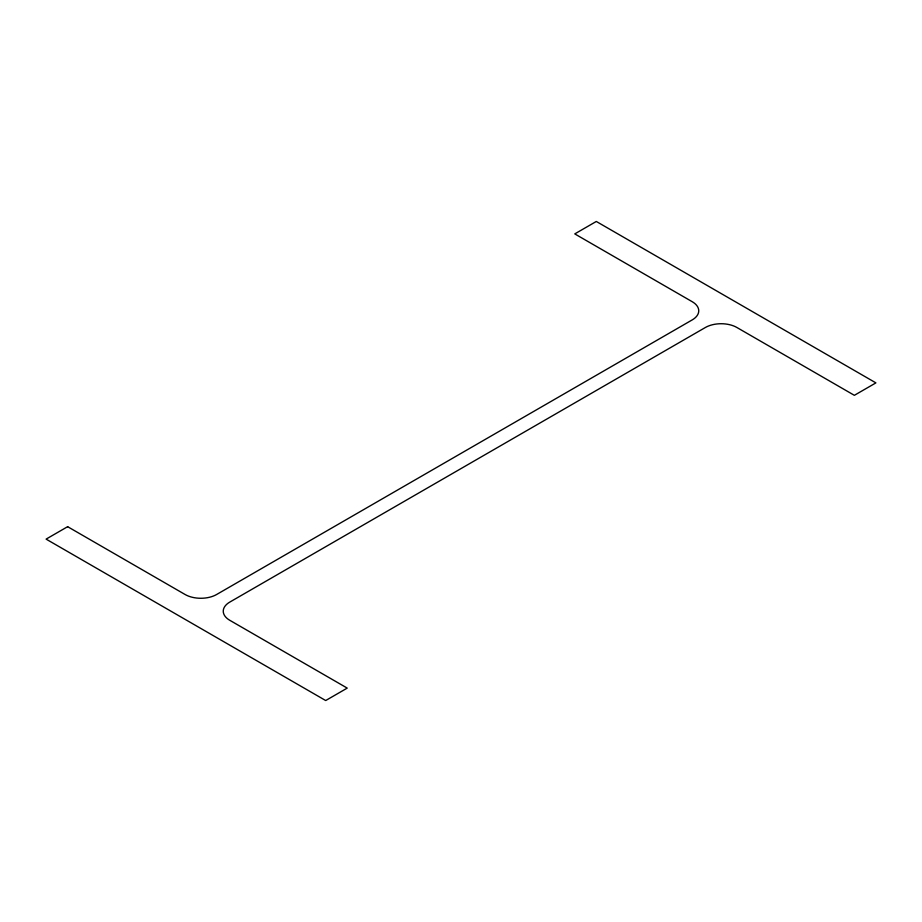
<?xml version="1.0" encoding="UTF-8"?>
<svg xmlns="http://www.w3.org/2000/svg" width="922" height="922" viewBox="0 0 922 922"><rect width="100%" height="100%" fill="white"/><g stroke="black" fill="none" stroke-linecap="round" stroke-linejoin="round"><path stroke-width="1.38" d="M67.64 526.681L46.1 539.116L325.697 700.536L347.225 688.1L229.774 620.287A22.278 12.862 0 0 1 229.774 602.101L705.388 327.494A22.278 12.862 0 0 1 736.897 327.494L854.36 395.319L875.9 382.884L596.303 221.464L574.775 233.9L692.226 301.713A22.278 12.862 0 0 1 692.226 319.899L216.612 594.506A22.278 12.862 0 0 1 185.103 594.506L67.64 526.681"/></g></svg>
